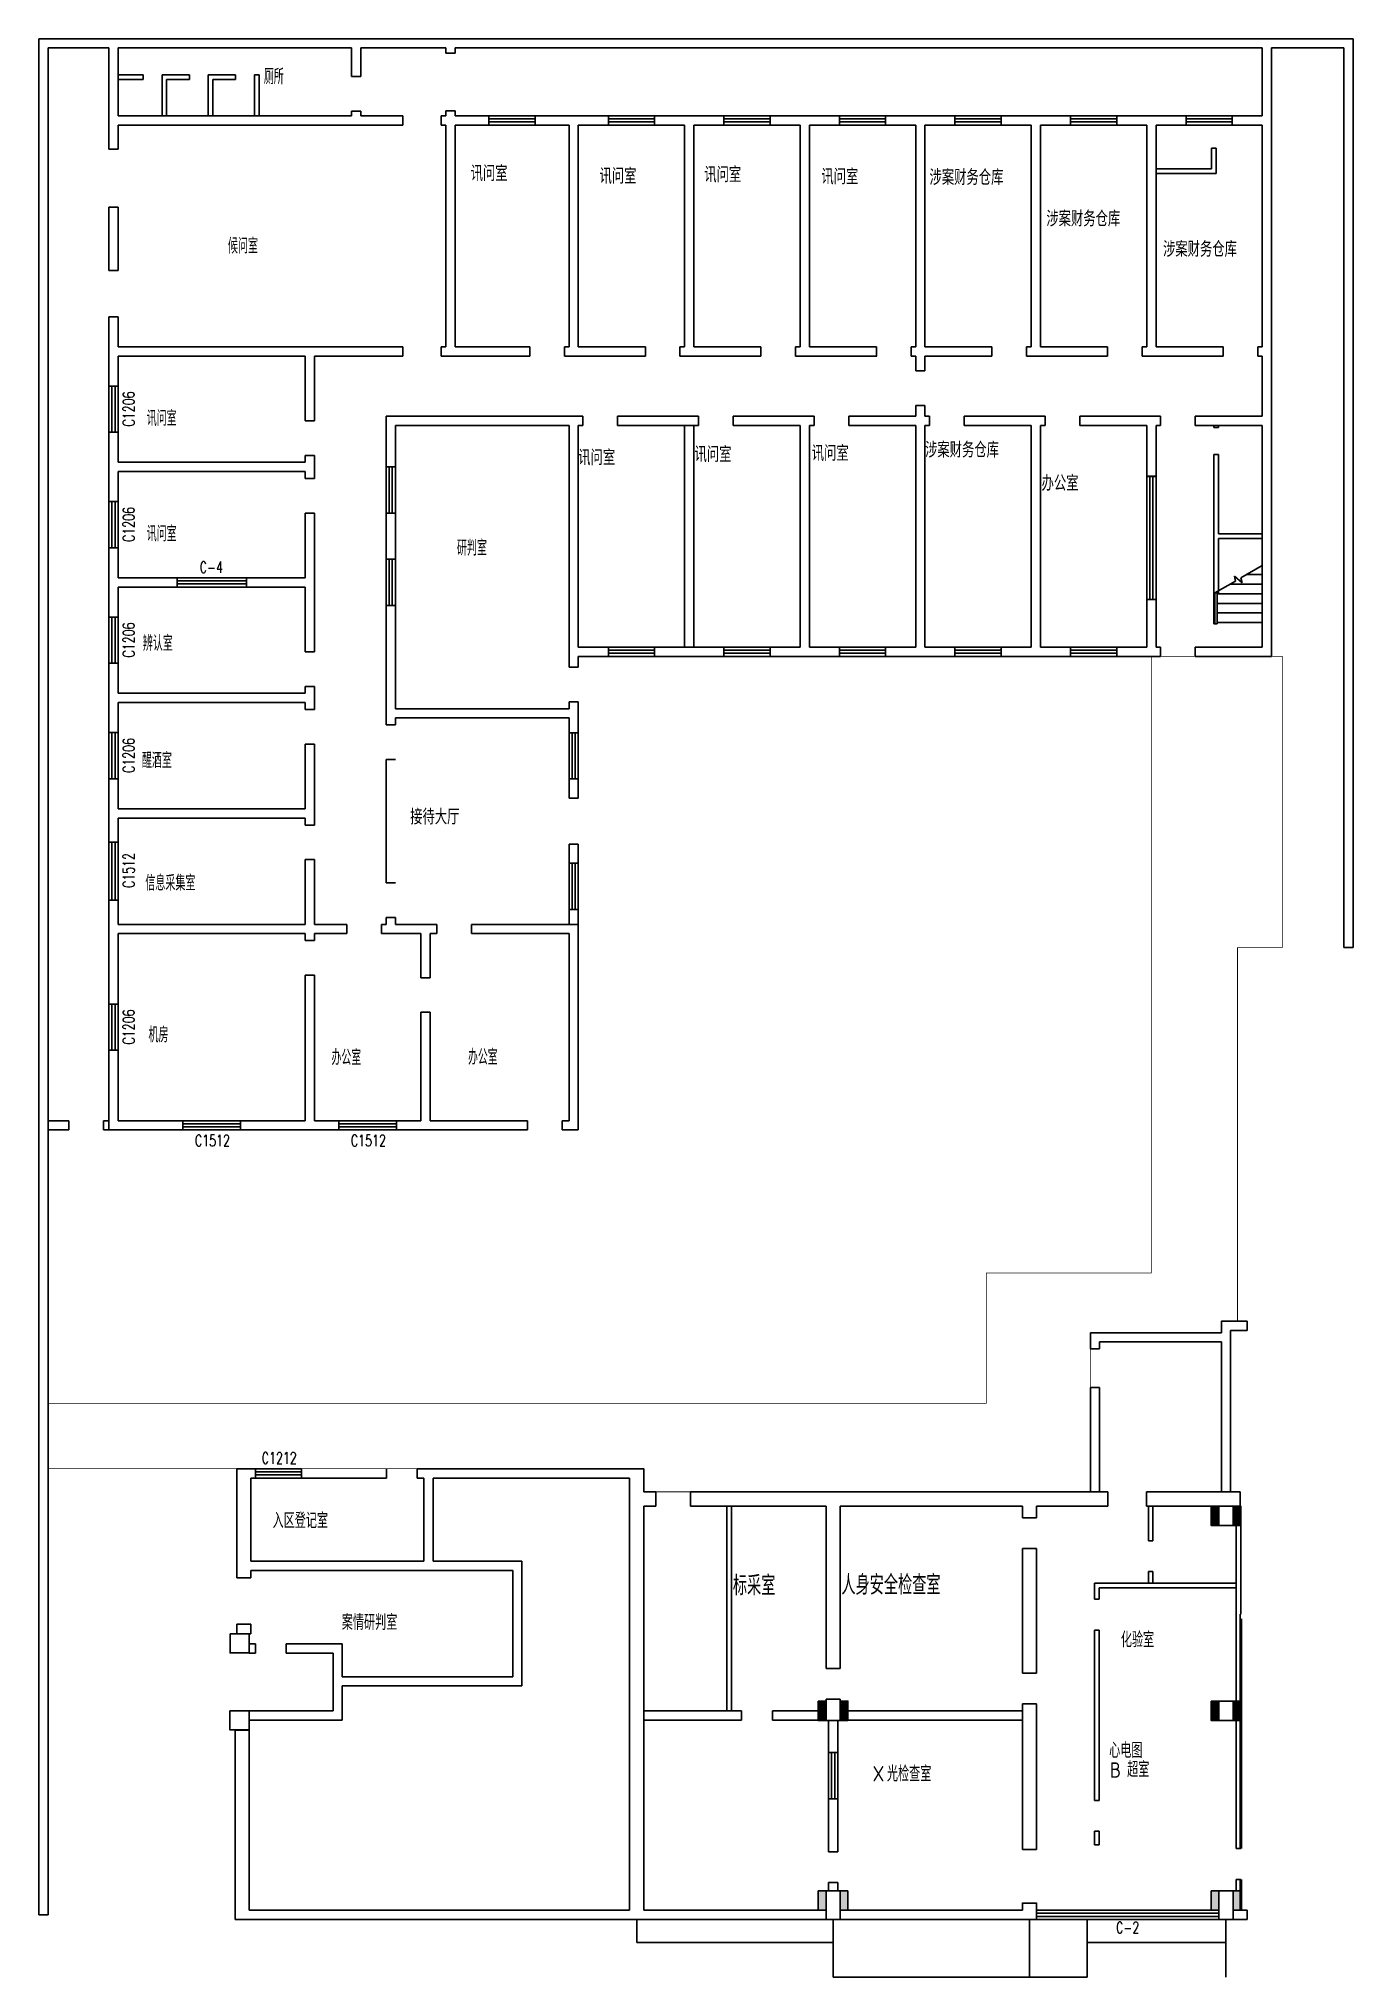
# Model space of a CAD drawing. Extents: x 21851 to 55981, y -482880 to -432535.
import ezdxf

# ---------------------------------------------------------------- set-up
doc = ezdxf.new("R2010")
doc.units = 0
doc.header["$LTSCALE"] = 1000
doc.header["$MEASUREMENT"] = 0
doc.linetypes.add('DASH', pattern=[0.35, 0.25, -0.1])
doc.linetypes.add('DOTE', pattern=[2.42, 2, -0.2, 0.02, -0.2])
doc.layers.get('0').update_dxf_attribs({"linetype": 'CONTINUOUS'})
for name, color, linetype in [('PUB_TEXT', 251, 'CONTINUOUS'), ('PUB_TITLE', 4, 'CONTINUOUS'), ('STAIR', 2, 'CONTINUOUS'), ('WALL', 9, 'CONTINUOUS'), ('WINDOW', 4, 'CONTINUOUS'), ('WINDOW_TEXT', 7, 'CONTINUOUS')]:
    doc.layers.add(name, color=color, linetype=linetype)
doc.styles.add('_HZTXT', font='txt.shx', dxfattribs={"width": 0.8, "bigfont": 'HZTXT.shx'})
doc.styles.add('_TCH_WINDOW', font='SIMPLEX', dxfattribs={"height": 3.5, "bigfont": 'GBCBIG'})
doc.styles.add('HZTXT', font='tssdeng.shx', dxfattribs={"width": 0.65, "bigfont": 'hztxt.shx'})
doc.styles.get("Standard").update_dxf_attribs({"font": 'GBENOR', "bigfont": 'GBCBIG'})

# ---------------------------------------------------------------- blocks, each defined once
blk = doc.blocks.new('$WINLIB2D$00000001')
at = {"color": 0}
for points in [[(-0.5, 0.5), (-0.5, -0.5)], [(-0.5, 0.5), (0.5, 0.5)], [(0.5, -0.5), (0.5, 0.5)], [(0.5, 0.167), (-0.5, 0.167)], [(0.5, -0.167), (-0.5, -0.167)], [(-0.5, -0.5), (0.5, -0.5)]]:
    blk.add_lwpolyline(points, dxfattribs=at)
blk = doc.blocks.new('$TCHSYS$WIN2D')
for p, q in [((-0.5, 0.5), (0.5, 0.5)), ((-0.5, 0.5), (-0.5, -0.5)), ((0.5, 0.5), (0.5, -0.5)), ((0.5, 0.167), (-0.5, 0.167)), ((0.5, -0.167), (-0.5, -0.167)), ((-0.5, -0.5), (0.5, -0.5))]:
    blk.add_line(p, q)

msp = doc.modelspace()

# ---------------------------------------------------------------- hatches: boundary and pattern name
h = msp.add_hatch(color=9)
h.paths.add_polyline_path([(52492, -470645), (52292, -470645), (52292, -470895), (52492, -470895)])
h.paths.add_polyline_path([(52492, -470895), (52292, -470895), (52292, -471145), (52492, -471145)])
h = msp.add_hatch(color=9)
h.paths.add_polyline_path([(53062, -470645), (52862, -470645), (52862, -470895), (53062, -470895)])
h.paths.add_polyline_path([(53062, -470895), (52862, -470895), (52862, -471145), (53062, -471145)])
h = msp.add_hatch(color=9)
h.paths.add_polyline_path([(42292, -475710), (42092, -475710), (42092, -475960), (42292, -475960)])
h.paths.add_polyline_path([(42292, -475960), (42092, -475960), (42092, -476210), (42292, -476210)])
h = msp.add_hatch(color=9)
h.paths.add_polyline_path([(42862, -475710), (42662, -475710), (42662, -475960), (42862, -475960)])
h.paths.add_polyline_path([(42862, -475960), (42662, -475960), (42662, -476210), (42862, -476210)])
h = msp.add_hatch(color=9)
h.paths.add_polyline_path([(52492, -475710), (52292, -475710), (52292, -475960), (52492, -475960)])
h.paths.add_polyline_path([(52492, -475960), (52292, -475960), (52292, -476210), (52492, -476210)])
h = msp.add_hatch(color=9)
h.paths.add_polyline_path([(53062, -475710), (52862, -475710), (52862, -475960), (53062, -475960)])
h.paths.add_polyline_path([(53062, -475960), (52862, -475960), (52862, -476210), (53062, -476210)])
h = msp.add_hatch(color=9)
h.paths.add_polyline_path([(42292, -480640), (42092, -480640), (42092, -481140), (42292, -481140)])
h.paths.add_polyline_path([(42662, -481140), (42862, -481140), (42862, -480640), (42662, -480640)])
h = msp.add_hatch(color=9)
h.paths.add_polyline_path([(52492, -480640), (52292, -480640), (52292, -481140), (52492, -481140)])
h.paths.add_polyline_path([(52862, -481140), (53062, -481140), (53062, -480640), (52862, -480640)])

# ---------------------------------------------------------------- linework, layer by layer
at = {"color": 9}
for p, q in [((23911, -434535), (23911, -433535)), ((50861, -434775), (52061, -434775)), ((52361, -435375), (52421, -435375)), ((41741, -440775), (43601, -440775)), ((43601, -440775), (43610, -440775)), ((38621, -442575), (38861, -442575)), ((52361, -446928), (52361, -447728)), ((52421, -447728), (52361, -447728)), ((38621, -448335), (38861, -448335)), ((51881, -448335), (53621, -448335)), ((35861, -452105), (35861, -451805)), ((35621, -455535), (35861, -455535)), ((49786, -472645), (52942, -472645)), ((42357, -476210), (42597, -476210)), ((44657, -476200), (44897, -476200)), ((47392, -475960), (47392, -479560)), ((42092, -480640), (42862, -480640)), ((42092, -480640), (42092, -481140)), ((42292, -481140), (42292, -480640)), ((42662, -481140), (42662, -480640)), ((42862, -480640), (42862, -481140)), ((52292, -480640), (53062, -480640)), ((52292, -480640), (52292, -481140)), ((52492, -481140), (52492, -480640)), ((52862, -481140), (52862, -480640)), ((37562, -481075), (37562, -480945)), ((47392, -481075), (47392, -480945)), ((47762, -481075), (47762, -480945)), ((37377, -481380), (37377, -481980)), ((40977, -481380), (42477, -481380)), ((42477, -482880), (42477, -481380)), ((47577, -482880), (47577, -481380)), ((49077, -482880), (49077, -481380)), ((52677, -482880), (52677, -481380)), ((52677, -481380), (52677, -481780)), ((37377, -481980), (42477, -481980)), ((49077, -481980), (52677, -481980)), ((47577, -482880), (49077, -482880))]:
    msp.add_line(p, q, dxfattribs=at)
at = {"color": 9, "linetype": 'DOTE', "const_width": 20}
for points in [[(22091, -469675), (22091, -467975), (46457, -467975), (46457, -464590), (50741, -464590), (50741, -448575)], [(50741, -448575), (54141, -448575), (54141, -456140)], [(22091, -469675), (37562, -469675), (37562, -470275), (49157, -470275), (49157, -466140), (52557, -466140), (52557, -465840), (52977, -465840), (52977, -456140), (54141, -456140)]]:
    msp.add_lwpolyline(points, dxfattribs=at)
at = {"color": 9}
for points in [[(52292, -470645), (52492, -470645), (52492, -471145), (52292, -471145)], [(52492, -470645), (52862, -470645), (52862, -471145), (52492, -471145)], [(52862, -470645), (53062, -470645), (53062, -471145), (52862, -471145)], [(26817, -473959), (27317, -473959), (27317, -474459), (26817, -474459)], [(42092, -475710), (42292, -475710), (42292, -476210), (42092, -476210)], [(42662, -475710), (42862, -475710), (42862, -476210), (42662, -476210)], [(52292, -475710), (52492, -475710), (52492, -476210), (52292, -476210)], [(52492, -475710), (52862, -475710), (52862, -476210), (52492, -476210)], [(52862, -475710), (53062, -475710), (53062, -476210), (52862, -476210)], [(26816, -475959), (27316, -475959), (27316, -476459), (26816, -476459)], [(42292, -480640), (42662, -480640), (42662, -481380), (42292, -481380)], [(52492, -480640), (52862, -480640), (52862, -481380), (52492, -481380)]]:
    msp.add_lwpolyline(points, close=True, dxfattribs=at)
at = {"color": 9, "const_width": 75}
for points in [[(53062, -473570), (53062, -479540)], [(53062, -480340), (53062, -481140)]]:
    msp.add_lwpolyline(points, dxfattribs=at)
at = {"layer": 'STAIR', "color": 9}
for p, q in [((53102, -446668), (52896, -446496)), ((52896, -446496), (52929, -446618)), ((53621, -446218), (53067, -446538)), ((53067, -446538), (53102, -446668)), ((53223, -446448), (53621, -446448)), ((53621, -447698), (53621, -446218)), ((52929, -446618), (52391, -446928)), ((52391, -447698), (52391, -446928)), ((52391, -447728), (52391, -446928)), ((52451, -447728), (52451, -446893)), ((52451, -446948), (53621, -446948)), ((52790, -446698), (53621, -446698)), ((52451, -447198), (53621, -447198)), ((52451, -447448), (53621, -447448)), ((52391, -447728), (52451, -447728)), ((52451, -447698), (53621, -447698))]:
    msp.add_line(p, q, dxfattribs=at)
at = {"layer": 'WALL', "color": 9}
for p, q in [((23801, -432535), (21851, -432535)), ((21851, -432535), (21851, -481260)), ((23671, -432775), (22091, -432775)), ((22091, -432775), (22091, -481260)), ((23671, -432775), (23671, -434655)), ((30091, -432535), (23791, -432535)), ((29971, -432775), (23911, -432775)), ((23911, -432775), (23911, -434535)), ((29971, -432775), (29971, -433515)), ((32541, -432535), (30091, -432535)), ((32421, -432775), (30211, -432775)), ((30211, -433515), (30211, -432775)), ((32421, -432775), (32421, -432905)), ((32421, -432905), (32661, -432905)), ((53751, -432535), (32551, -432535)), ((53621, -432775), (32661, -432775)), ((32661, -432905), (32661, -432775)), ((53621, -434535), (53621, -432775)), ((55981, -432535), (53751, -432535)), ((53861, -434655), (53861, -432775)), ((55741, -432775), (53861, -432775)), ((55741, -456140), (55741, -432775)), ((55981, -456140), (55981, -432535)), ((23911, -433475), (24561, -433475)), ((23911, -433475), (23911, -433595)), ((23911, -433595), (24561, -433595)), ((24561, -433475), (24561, -433595)), ((25051, -433475), (25761, -433475)), ((25051, -433475), (25051, -434535)), ((25171, -433595), (25761, -433595)), ((25171, -433595), (25171, -434535)), ((25761, -433475), (25761, -433595)), ((26251, -433475), (26961, -433475)), ((26251, -433475), (26251, -434535)), ((26371, -433595), (26961, -433595)), ((26371, -433595), (26371, -434535)), ((26961, -433475), (26961, -433595)), ((27451, -433475), (27451, -434535)), ((27571, -433475), (27451, -433475)), ((27571, -433475), (27571, -434535)), ((29971, -433515), (30211, -433515)), ((30211, -434415), (29971, -434415)), ((29971, -434415), (29971, -434535)), ((30211, -434535), (30211, -434415)), ((32661, -434405), (32421, -434405)), ((32421, -434405), (32421, -434535)), ((32661, -434535), (32661, -434405)), ((23671, -434655), (23671, -435405)), ((29971, -434535), (23911, -434535)), ((30091, -434775), (23911, -434775)), ((23911, -435405), (23911, -434775)), ((25171, -434535), (25051, -434535)), ((26371, -434535), (26251, -434535)), ((27571, -434535), (27451, -434535)), ((30091, -434775), (31301, -434775)), ((31301, -434535), (30211, -434535)), ((31301, -434775), (31301, -434535)), ((32421, -434535), (32301, -434535)), ((32301, -434535), (32301, -434775)), ((32301, -434775), (32421, -434775)), ((32421, -434775), (32421, -440535)), ((33541, -434535), (32661, -434535)), ((32661, -434775), (32661, -440535)), ((32661, -434775), (33541, -434775)), ((33541, -434775), (33541, -434535)), ((35741, -434535), (34741, -434535)), ((34741, -434535), (34741, -434775)), ((34741, -434775), (35621, -434775)), ((35621, -434775), (35621, -440535)), ((36641, -434535), (35741, -434535)), ((35861, -434775), (36641, -434775)), ((35861, -434775), (35861, -440535)), ((36641, -434775), (36641, -434535)), ((38741, -434535), (37841, -434535)), ((37841, -434535), (37841, -434775)), ((37841, -434775), (38621, -434775)), ((38621, -434775), (38621, -440535)), ((39641, -434535), (38741, -434535)), ((38861, -434775), (39641, -434775)), ((38861, -434775), (38861, -440535)), ((39641, -434775), (39641, -434535)), ((41741, -434535), (40841, -434535)), ((40841, -434535), (40841, -434775)), ((40841, -434775), (41621, -434775)), ((41621, -434775), (41621, -440535)), ((42641, -434535), (41741, -434535)), ((41861, -434775), (42641, -434775)), ((41861, -434775), (41861, -440535)), ((42641, -434775), (42641, -434535)), ((44741, -434535), (43841, -434535)), ((43841, -434535), (43841, -434775)), ((43841, -434775), (44621, -434775)), ((44621, -434775), (44621, -440535)), ((45641, -434535), (44741, -434535)), ((44861, -434775), (45641, -434775)), ((44861, -434775), (44861, -440535)), ((45641, -434775), (45641, -434535)), ((47741, -434535), (46841, -434535)), ((46841, -434535), (46841, -434775)), ((46841, -434775), (47621, -434775)), ((47621, -434775), (47621, -440535)), ((48641, -434535), (47741, -434535)), ((47861, -434775), (48641, -434775)), ((47861, -434775), (47861, -440535)), ((48641, -434775), (48641, -434535)), ((50741, -434535), (49841, -434535)), ((49841, -434535), (49841, -434775)), ((49841, -434775), (50621, -434775)), ((50621, -434775), (50621, -440535)), ((51641, -434535), (50741, -434535)), ((50861, -434775), (51641, -434775)), ((50861, -434775), (50861, -440535)), ((51641, -434775), (51641, -434535)), ((53621, -434535), (52841, -434535)), ((52841, -434535), (52841, -434775)), ((52841, -434775), (53621, -434775)), ((53621, -434775), (53621, -440535)), ((53861, -434655), (53861, -440655)), ((23671, -435405), (23911, -435405)), ((52301, -435913), (52301, -435375)), ((52301, -435375), (52421, -435375)), ((52421, -436033), (52421, -435375)), ((50861, -435913), (52301, -435913)), ((50861, -435913), (50861, -436033)), ((50861, -436033), (52421, -436033)), ((23671, -436905), (23671, -438555)), ((23911, -436905), (23671, -436905)), ((23911, -438555), (23911, -436905)), ((23671, -438555), (23911, -438555)), ((23911, -439755), (23671, -439755)), ((23671, -439755), (23671, -440655)), ((23911, -440535), (23911, -439755)), ((23671, -440655), (23671, -441555)), ((23911, -440535), (28891, -440535)), ((23911, -440775), (28771, -440775)), ((23911, -441555), (23911, -440775)), ((28771, -440775), (28771, -442455)), ((31301, -440535), (28891, -440535)), ((29011, -440775), (31301, -440775)), ((29011, -442455), (29011, -440775)), ((31301, -440775), (31301, -440535)), ((32421, -440535), (32301, -440535)), ((32301, -440535), (32301, -440775)), ((32301, -440775), (32541, -440775)), ((32541, -440775), (34601, -440775)), ((34601, -440535), (32661, -440535)), ((34601, -440775), (34601, -440535)), ((35621, -440535), (35501, -440535)), ((35501, -440535), (35501, -440775)), ((35501, -440775), (35741, -440775)), ((35741, -440775), (37601, -440775)), ((37601, -440535), (35861, -440535)), ((37601, -440775), (37601, -440535)), ((38621, -440535), (38501, -440535)), ((38501, -440535), (38501, -440775)), ((38501, -440775), (38741, -440775)), ((38741, -440775), (40601, -440775)), ((40601, -440535), (38861, -440535)), ((40601, -440775), (40601, -440535)), ((41621, -440535), (41501, -440535)), ((41501, -440535), (41501, -440775)), ((41501, -440775), (41741, -440775)), ((43601, -440535), (41861, -440535)), ((43601, -440775), (43601, -440535)), ((44621, -440535), (44501, -440535)), ((44501, -440535), (44501, -440775)), ((44501, -440775), (44621, -440775)), ((44621, -440775), (44621, -441158)), ((46601, -440535), (44861, -440535)), ((44861, -441158), (44861, -440775)), ((44861, -440775), (46601, -440775)), ((46601, -440775), (46601, -440535)), ((47621, -440535), (47501, -440535)), ((47501, -440535), (47501, -440775)), ((47501, -440775), (47741, -440775)), ((47741, -440775), (49601, -440775)), ((49601, -440535), (47861, -440535)), ((49601, -440775), (49601, -440535)), ((50621, -440535), (50501, -440535)), ((50501, -440535), (50501, -440775)), ((50501, -440775), (50741, -440775)), ((50741, -440775), (52601, -440775)), ((52601, -440535), (50861, -440535)), ((52601, -440775), (52601, -440535)), ((53621, -440535), (53501, -440535)), ((53501, -440535), (53501, -440775)), ((53501, -440775), (53621, -440775)), ((53621, -440775), (53621, -442335)), ((53861, -440655), (53861, -442455)), ((44621, -441158), (44861, -441158)), ((23671, -441555), (23911, -441555)), ((28771, -442455), (29011, -442455)), ((30871, -442335), (30871, -443655)), ((30871, -442335), (35741, -442335)), ((35981, -442335), (35741, -442335)), ((35981, -442575), (35981, -442335)), ((38741, -442335), (36881, -442335)), ((36881, -442335), (36881, -442575)), ((38981, -442335), (38741, -442335)), ((38981, -442575), (38981, -442335)), ((41741, -442335), (39881, -442335)), ((39881, -442335), (39881, -442575)), ((41981, -442335), (41741, -442335)), ((41981, -442575), (41981, -442335)), ((44621, -442335), (42881, -442335)), ((42881, -442335), (42881, -442575)), ((44861, -442058), (44621, -442058)), ((44621, -442058), (44621, -442335)), ((44861, -442335), (44861, -442058)), ((44981, -442335), (44861, -442335)), ((44981, -442575), (44981, -442335)), ((47741, -442335), (45881, -442335)), ((45881, -442335), (45881, -442575)), ((47981, -442335), (47741, -442335)), ((47981, -442575), (47981, -442335)), ((50741, -442335), (48881, -442335)), ((48881, -442335), (48881, -442575)), ((50981, -442335), (50741, -442335)), ((50981, -442575), (50981, -442335)), ((53621, -442335), (51881, -442335)), ((51881, -442335), (51881, -442575)), ((53861, -448575), (53861, -442455)), ((23911, -442755), (23671, -442755)), ((23671, -442755), (23671, -443655)), ((23911, -443535), (23911, -442755)), ((31111, -443655), (31111, -442575)), ((31111, -442575), (35621, -442575)), ((35621, -442575), (35621, -448455)), ((35861, -442575), (35981, -442575)), ((35861, -442575), (35861, -448335)), ((36881, -442575), (38621, -442575)), ((38621, -448335), (38621, -442575)), ((38861, -448335), (38861, -442575)), ((38861, -442575), (38981, -442575)), ((39881, -442575), (41621, -442575)), ((41621, -448335), (41621, -442575)), ((41861, -448335), (41861, -442575)), ((41861, -442575), (41981, -442575)), ((42881, -442575), (44621, -442575)), ((44621, -448335), (44621, -442575)), ((44861, -448335), (44861, -442575)), ((44861, -442575), (44981, -442575)), ((45881, -442575), (47621, -442575)), ((47621, -448335), (47621, -442575)), ((47861, -448335), (47861, -442575)), ((47861, -442575), (47981, -442575)), ((48881, -442575), (50621, -442575)), ((50621, -442575), (50621, -443900)), ((50861, -443900), (50861, -442575)), ((50861, -442575), (50981, -442575)), ((51881, -442575), (53621, -442575)), ((52361, -442575), (52361, -442635)), ((52481, -442575), (52361, -442575)), ((52361, -442635), (52481, -442635)), ((52481, -442635), (52481, -442575)), ((53621, -448335), (53621, -442575)), ((23911, -443535), (28771, -443535)), ((29011, -443355), (28771, -443355)), ((28771, -443355), (28771, -443535)), ((29011, -443655), (29011, -443355)), ((52481, -443335), (52361, -443335)), ((52361, -443335), (52361, -445455)), ((52481, -445395), (52481, -443335)), ((23671, -443655), (23671, -444555)), ((23911, -443775), (28771, -443775)), ((23911, -444555), (23911, -443775)), ((28771, -443775), (28771, -443955)), ((28771, -443955), (29011, -443955)), ((29011, -443955), (29011, -443655)), ((30871, -443655), (31111, -443655)), ((50621, -443900), (50861, -443900)), ((23671, -444555), (23911, -444555)), ((29011, -444855), (28771, -444855)), ((28771, -444855), (28771, -446535)), ((29011, -446655), (29011, -444855)), ((30871, -444855), (30871, -446055)), ((31111, -444855), (30871, -444855)), ((31111, -446055), (31111, -444855)), ((52361, -446928), (52361, -445455)), ((53621, -445395), (52481, -445395)), ((53621, -445515), (52481, -445515)), ((52481, -446928), (52481, -445515)), ((53621, -445515), (53621, -445395)), ((23911, -445755), (23671, -445755)), ((23671, -445755), (23671, -446655)), ((23911, -446535), (23911, -445755)), ((30871, -446055), (31111, -446055)), ((25441, -446535), (23911, -446535)), ((25441, -446775), (25441, -446535)), ((28771, -446535), (27241, -446535)), ((27241, -446535), (27241, -446775)), ((23671, -446655), (23671, -447555)), ((23911, -446775), (25441, -446775)), ((23911, -447555), (23911, -446775)), ((27241, -446775), (28771, -446775)), ((28771, -446775), (28771, -448455)), ((29011, -448455), (29011, -446655)), ((52361, -446928), (52481, -446928)), ((23671, -447555), (23911, -447555)), ((30871, -447255), (30871, -450355)), ((31111, -447255), (30871, -447255)), ((31111, -449935), (31111, -447255)), ((50861, -447101), (50621, -447101)), ((50621, -447101), (50621, -448335)), ((50861, -448335), (50861, -447101)), ((28771, -448455), (29011, -448455)), ((35621, -448455), (35621, -448855)), ((36641, -448335), (35861, -448335)), ((36641, -448575), (36641, -448335)), ((38621, -448335), (37841, -448335)), ((37841, -448335), (37841, -448575)), ((39641, -448335), (38861, -448335)), ((39641, -448575), (39641, -448335)), ((41621, -448335), (40841, -448335)), ((40841, -448335), (40841, -448575)), ((42641, -448335), (41861, -448335)), ((42641, -448575), (42641, -448335)), ((44621, -448335), (43841, -448335)), ((43841, -448335), (43841, -448575)), ((45641, -448335), (44861, -448335)), ((45641, -448575), (45641, -448335)), ((47621, -448335), (46841, -448335)), ((46841, -448335), (46841, -448575)), ((48641, -448335), (47861, -448335)), ((48641, -448575), (48641, -448335)), ((50621, -448335), (49841, -448335)), ((49841, -448335), (49841, -448575)), ((50981, -448335), (50861, -448335)), ((50981, -448575), (50981, -448335)), ((53621, -448335), (51881, -448335)), ((51881, -448335), (51881, -448575)), ((23911, -448755), (23671, -448755)), ((23671, -448755), (23671, -449655)), ((23911, -449535), (23911, -448755)), ((35621, -448855), (35861, -448855)), ((35861, -448855), (35861, -448575)), ((35861, -448575), (36641, -448575)), ((37841, -448575), (38741, -448575)), ((38741, -448575), (39641, -448575)), ((40841, -448575), (41741, -448575)), ((41741, -448575), (42641, -448575)), ((43841, -448575), (44741, -448575)), ((44741, -448575), (45641, -448575)), ((46841, -448575), (47741, -448575)), ((47741, -448575), (48641, -448575)), ((49841, -448575), (50741, -448575)), ((50741, -448575), (50981, -448575)), ((51881, -448575), (53861, -448575)), ((23911, -449535), (28771, -449535)), ((29011, -449355), (28771, -449355)), ((28771, -449355), (28771, -449535)), ((29011, -449655), (29011, -449355)), ((23671, -449655), (23671, -450555)), ((23911, -449775), (28771, -449775)), ((23911, -450555), (23911, -449775)), ((28771, -449775), (28771, -449955)), ((28771, -449955), (29011, -449955)), ((29011, -449955), (29011, -449655)), ((31111, -449935), (35621, -449935)), ((35861, -449755), (35621, -449755)), ((35621, -449755), (35621, -449935)), ((35861, -450055), (35861, -449755)), ((35861, -450560), (35861, -450055)), ((23671, -450555), (23911, -450555)), ((30871, -450355), (31111, -450355)), ((31111, -450175), (35621, -450175)), ((31111, -450355), (31111, -450175)), ((35621, -450175), (35621, -450560)), ((35621, -450560), (35861, -450560)), ((29011, -450855), (28771, -450855)), ((28771, -450855), (28771, -452535)), ((29011, -452655), (29011, -450855)), ((30871, -451255), (30871, -454455)), ((31111, -451255), (30871, -451255)), ((23911, -451755), (23671, -451755)), ((23671, -451755), (23671, -452655)), ((23911, -452535), (23911, -451755)), ((35621, -451760), (35621, -452255)), ((35861, -451760), (35621, -451760)), ((35861, -452255), (35861, -451760)), ((23911, -452535), (28771, -452535)), ((35621, -452255), (35861, -452255)), ((23671, -452655), (23671, -453405)), ((23911, -452775), (28771, -452775)), ((23911, -453405), (23911, -452775)), ((28771, -452775), (28771, -452955)), ((28771, -452955), (29011, -452955)), ((29011, -452955), (29011, -452655)), ((23671, -453405), (23911, -453405)), ((35621, -453455), (35621, -453950)), ((35861, -453455), (35621, -453455)), ((35861, -453950), (35861, -453455)), ((29011, -453855), (28771, -453855)), ((28771, -453855), (28771, -455535)), ((29011, -455535), (29011, -453855)), ((35621, -453950), (35861, -453950)), ((30871, -454455), (31111, -454455)), ((23911, -454905), (23671, -454905)), ((23671, -454905), (23671, -455655)), ((23911, -455535), (23911, -454905)), ((23911, -455535), (28771, -455535)), ((29851, -455535), (29011, -455535)), ((29851, -455775), (29851, -455535)), ((30871, -455535), (30751, -455535)), ((30751, -455535), (30751, -455775)), ((31111, -455355), (30871, -455355)), ((30871, -455355), (30871, -455535)), ((31111, -455535), (31111, -455355)), ((31891, -455535), (31111, -455535)), ((32191, -455535), (31891, -455535)), ((32191, -455775), (32191, -455535)), ((35621, -455535), (33091, -455535)), ((33091, -455535), (33091, -455775)), ((35861, -455150), (35621, -455150)), ((35621, -455150), (35621, -455535)), ((35861, -455655), (35861, -455150)), ((23671, -455655), (23671, -457605)), ((23911, -455775), (28771, -455775)), ((23911, -457605), (23911, -455775)), ((28771, -455775), (28771, -455955)), ((28771, -455955), (29011, -455955)), ((29011, -455775), (29851, -455775)), ((29011, -455955), (29011, -455775)), ((30751, -455775), (30991, -455775)), ((31771, -455775), (30991, -455775)), ((31771, -455775), (31771, -456920)), ((32011, -455775), (32191, -455775)), ((32011, -456920), (32011, -455775)), ((33091, -455775), (35621, -455775)), ((35621, -455775), (35621, -460635)), ((35861, -455655), (35861, -460875)), ((55741, -456140), (55981, -456140)), ((29011, -456855), (28771, -456855)), ((28771, -456855), (28771, -460635)), ((29011, -460635), (29011, -456855)), ((31771, -456920), (32011, -456920)), ((23671, -457605), (23911, -457605)), ((32011, -457820), (31771, -457820)), ((31771, -457820), (31771, -460635)), ((32011, -460635), (32011, -457820)), ((23911, -458805), (23671, -458805)), ((23671, -458805), (23671, -460875)), ((23911, -460635), (23911, -458805)), ((22631, -460635), (22091, -460635)), ((22631, -460875), (22631, -460635)), ((23671, -460635), (23531, -460635)), ((23531, -460635), (23531, -460875)), ((23671, -460875), (23671, -460635)), ((25591, -460635), (23911, -460635)), ((25591, -460875), (25591, -460635)), ((28771, -460635), (27091, -460635)), ((27091, -460635), (27091, -460875)), ((29641, -460635), (29011, -460635)), ((29641, -460875), (29641, -460635)), ((31771, -460635), (31141, -460635)), ((31141, -460635), (31141, -460875)), ((34541, -460635), (32011, -460635)), ((34541, -460875), (34541, -460635)), ((35621, -460635), (35441, -460635)), ((35441, -460635), (35441, -460875)), ((22091, -460875), (22631, -460875)), ((23531, -460875), (23671, -460875)), ((23671, -460875), (25591, -460875)), ((27091, -460875), (28891, -460875)), ((28891, -460875), (29641, -460875)), ((31141, -460875), (31891, -460875)), ((31891, -460875), (34541, -460875)), ((35441, -460875), (35861, -460875)), ((49157, -466140), (52557, -466140)), ((49157, -466140), (49157, -466560)), ((53227, -465840), (52557, -465840)), ((52557, -466140), (52557, -465840)), ((53227, -466080), (52797, -466080)), ((52797, -466260), (52797, -466080)), ((53227, -466080), (53227, -465840)), ((49157, -466560), (49397, -466560)), ((49397, -466380), (52557, -466380)), ((49397, -466560), (49397, -466380)), ((52557, -470275), (52557, -466380)), ((52797, -470275), (52797, -466260)), ((49397, -467560), (49157, -467560)), ((49157, -467560), (49157, -470275)), ((49397, -470275), (49397, -467560)), ((26991, -472195), (26991, -469675)), ((27476, -469675), (26991, -469675)), ((27476, -469915), (27476, -469675)), ((28676, -469675), (28676, -469915)), ((30877, -469915), (30877, -469675)), ((31977, -469675), (31677, -469675)), ((31677, -469675), (31677, -469915)), ((31977, -469675), (37562, -469675)), ((37562, -470275), (37562, -469675)), ((27361, -472075), (27361, -469915)), ((27361, -469915), (27476, -469915)), ((28676, -469915), (30877, -469915)), ((31677, -469915), (31852, -469915)), ((31852, -472075), (31852, -469915)), ((32092, -472075), (32092, -469915)), ((32092, -469915), (37192, -469915)), ((37192, -470460), (37192, -469915)), ((37192, -481140), (37192, -470460)), ((37877, -470275), (37562, -470275)), ((37562, -481140), (37562, -470645)), ((37562, -470645), (37877, -470645)), ((37877, -470645), (37877, -470275)), ((42477, -470275), (38777, -470275)), ((38777, -470275), (38777, -470645)), ((38777, -470645), (42292, -470645)), ((39717, -475960), (39717, -470645)), ((39717, -470645), (39837, -470645)), ((39837, -475960), (39837, -470645)), ((42292, -470645), (42292, -474860)), ((42477, -470275), (47577, -470275)), ((42662, -474860), (42662, -470645)), ((42662, -470645), (47392, -470645)), ((47392, -470645), (47392, -470945)), ((47577, -470275), (49277, -470275)), ((47762, -470645), (49277, -470645)), ((47762, -470945), (47762, -470645)), ((49613, -470275), (49277, -470275)), ((49277, -470645), (49613, -470645)), ((49613, -470645), (49613, -470275)), ((53044, -470275), (50613, -470275)), ((50613, -470275), (50613, -470645)), ((50613, -470645), (53044, -470645)), ((50662, -470645), (50662, -471545)), ((50782, -470645), (50662, -470645)), ((50782, -471545), (50782, -470645)), ((52557, -470275), (52797, -470275)), ((53044, -470645), (53044, -470275)), ((47392, -470945), (47762, -470945)), ((52942, -473510), (52942, -471145)), ((52942, -471145), (53062, -471145)), ((53062, -473450), (53062, -471145)), ((50662, -471545), (50782, -471545)), ((26991, -472195), (26991, -472510)), ((27361, -472075), (31852, -472075)), ((32092, -472075), (34397, -472075)), ((34397, -472075), (34397, -475315)), ((47392, -471745), (47392, -474980)), ((47762, -471745), (47392, -471745)), ((47762, -474980), (47762, -471745)), ((26991, -472510), (27361, -472510)), ((27361, -472315), (31977, -472315)), ((27361, -472510), (27361, -472315)), ((31977, -472315), (34157, -472315)), ((34157, -472315), (34157, -475075)), ((49262, -472705), (49262, -472645)), ((49262, -472645), (49382, -472645)), ((49262, -472705), (49262, -473065)), ((49382, -472645), (49382, -472645)), ((49382, -472645), (52942, -472645)), ((50782, -472345), (50662, -472345)), ((50662, -472345), (50662, -472645)), ((50662, -472645), (50782, -472645)), ((50782, -472645), (50782, -472345)), ((52942, -472645), (52942, -472765)), ((49262, -473065), (49382, -473065)), ((49382, -472765), (52942, -472765)), ((49382, -473065), (49382, -472765)), ((27361, -473710), (26991, -473710)), ((26991, -473710), (26991, -473960)), ((27361, -473960), (27361, -473710)), ((52942, -475710), (52942, -473510)), ((53062, -473450), (53044, -473450)), ((53044, -473450), (53044, -473570)), ((53062, -473570), (53044, -473570)), ((53062, -475710), (53062, -473570)), ((26991, -473960), (27361, -473960)), ((27476, -474220), (27317, -474220)), ((27317, -474220), (27317, -474460)), ((27476, -474460), (27476, -474220)), ((29732, -474220), (28276, -474220)), ((28276, -474220), (28276, -474460)), ((29732, -474220), (29732, -475075)), ((49382, -473865), (49262, -473865)), ((49262, -473865), (49262, -478290)), ((49382, -478290), (49382, -473865)), ((27317, -474460), (27476, -474460)), ((28276, -474460), (29492, -474460)), ((29492, -474460), (29492, -475195)), ((29492, -475195), (29492, -475960)), ((34157, -475075), (29732, -475075)), ((42292, -474860), (42662, -474860)), ((47392, -474980), (47762, -474980)), ((34397, -475315), (29732, -475315)), ((29732, -475315), (29732, -476200)), ((42662, -475660), (42292, -475660)), ((42292, -475660), (42292, -476210)), ((42662, -476210), (42662, -475660)), ((52942, -475710), (53062, -475710)), ((27317, -475960), (29492, -475960)), ((27317, -475960), (27317, -476200)), ((27317, -476200), (29732, -476200)), ((40102, -475960), (37562, -475960)), ((37562, -475960), (37562, -476200)), ((37562, -476200), (40102, -476200)), ((39717, -475960), (39837, -475960)), ((40102, -476200), (40102, -475960)), ((42092, -475960), (40902, -475960)), ((40902, -475960), (40902, -476200)), ((40902, -476200), (42092, -476200)), ((42092, -476200), (42092, -475960)), ((42292, -476210), (42357, -476210)), ((42357, -476210), (42357, -477045)), ((42597, -477045), (42597, -476210)), ((42597, -476210), (42662, -476210)), ((42862, -475960), (44657, -475960)), ((42862, -475960), (42862, -476200)), ((42862, -476200), (44777, -476200)), ((44657, -475960), (44657, -475960)), ((44897, -475960), (44657, -475960)), ((44777, -476200), (47392, -476200)), ((44897, -475960), (44897, -475960)), ((44897, -475960), (47392, -475960)), ((47762, -475780), (47392, -475780)), ((47392, -475780), (47392, -475960)), ((47762, -476080), (47762, -475780)), ((47762, -479560), (47762, -476080)), ((52942, -479390), (52942, -476210)), ((52942, -476210), (53062, -476210)), ((53062, -479390), (53062, -476210)), ((26947, -481380), (26947, -476460)), ((26947, -476460), (27317, -476460)), ((27317, -481140), (27317, -476460)), ((42357, -477045), (42597, -477045)), ((42357, -478245), (42357, -479620)), ((42597, -478245), (42357, -478245)), ((42597, -479620), (42597, -478245)), ((49262, -478290), (49382, -478290)), ((49382, -479090), (49262, -479090)), ((49262, -479090), (49262, -479440)), ((49382, -479440), (49382, -479090)), ((42357, -479620), (42597, -479620)), ((47392, -479560), (47762, -479560)), ((49262, -479440), (49382, -479440)), ((52942, -479390), (52942, -479540)), ((52942, -479540), (53062, -479540)), ((53062, -479540), (53062, -479390)), ((42597, -480420), (42357, -480420)), ((42357, -480420), (42357, -480640)), ((42357, -480640), (42597, -480640)), ((42597, -480640), (42597, -480420)), ((53062, -480340), (52942, -480340)), ((52942, -480340), (52942, -480640)), ((52942, -480640), (53062, -480640)), ((53062, -480640), (53062, -480340)), ((22091, -481260), (21851, -481260)), ((37192, -481140), (27317, -481140)), ((42292, -481140), (37562, -481140)), ((42292, -481380), (42292, -481140)), ((47392, -481140), (42662, -481140)), ((42662, -481380), (42662, -481140)), ((47762, -480960), (47392, -480960)), ((47392, -480960), (47392, -481140)), ((47762, -481380), (47762, -480960)), ((47762, -481140), (47762, -481380)), ((52492, -481140), (52492, -481380)), ((53227, -481140), (52862, -481140)), ((52862, -481380), (52862, -481140)), ((53227, -481380), (53227, -481140)), ((37377, -481380), (26947, -481380)), ((53044, -481380), (37192, -481380)), ((42292, -481380), (37377, -481380)), ((47762, -481380), (42662, -481380)), ((53227, -481380), (52862, -481380)), ((47577, -482880), (42477, -482880))]:
    msp.add_line(p, q, dxfattribs=at)
at = {"layer": 'WINDOW', "color": 9, "linetype": 'DASH'}
for p, q in [((31111, -450355), (30871, -450355)), ((30871, -451255), (31111, -451255)), ((31111, -454455), (30871, -454455)), ((30871, -455355), (31111, -455355))]:
    msp.add_line(p, q, dxfattribs=at)

# ---------------------------------------------------------------- block references
at = {"layer": 'WINDOW', "color": 9}
for p, xscale, yscale, zscale, rotation in [((34141, -434655), -1200, 240, -1200, 180), ((37241, -434655), 1200, 240, 1200, 180), ((40241, -434655), 1200, 240, 1200, 180), ((43241, -434655), 1200, 240, 1200, 180), ((46241, -434655), 1200, 240, 1200, 180), ((49241, -434655), 1200, 240, 1200, 180), ((52241, -434655), 1200, 240, 1200, 180), ((30991, -444255), 1200, -240, 1200, 270), ((50741, -445500), 3201.084117949133, 240, 3201.084117949133, 90), ((30991, -446655), 1200, -240, 1200, 270), ((37241, -448455), 1200, -240, 1200, 180), ((40241, -448455), 1200, -240, 1200, 180), ((43241, -448455), 1200, -240, 1200, 180), ((46241, -448455), 1200, -240, 1200, 180), ((49241, -448455), 1200, -240, 1200, 180), ((35741, -451160), -1200, 240, -1200, 270), ((35741, -454550), 1200, 240, 1200, 270), ((42477, -477645), 1200, -240, 1200, 270.0000000000113)]:
    msp.add_blockref('$WINLIB2D$00000001', p, dxfattribs=dict(at, xscale=xscale, yscale=yscale, zscale=zscale, rotation=rotation))
ref = msp.add_blockref('$WINLIB2D$00000001', (23791, -442155), dxfattribs=dict(at, xscale=-1200, yscale=-240, zscale=-1200, rotation=270))
ref.add_attrib('A', 'C1206', (24335, -442605), dxfattribs={"layer": 'WINDOW_TEXT', "height": 297.5, "rotation": 90, "style": '_TCH_WINDOW', "width": 0.705882})
ref = msp.add_blockref('$WINLIB2D$00000001', (23791, -445155), dxfattribs=dict(at, xscale=-1200, yscale=-240, zscale=-1200, rotation=270))
ref.add_attrib('A', 'C1206', (24335, -445605), dxfattribs={"layer": 'WINDOW_TEXT', "height": 297.5, "rotation": 90, "style": '_TCH_WINDOW', "width": 0.705882})
ref = msp.add_blockref('$WINLIB2D$00000001', (26341, -446655), dxfattribs=dict(at, xscale=1800, yscale=-240, zscale=1800))
ref.add_attrib('A', 'C-4', (26031, -446409), dxfattribs={"layer": 'WINDOW_TEXT', "height": 297.5, "style": '_TCH_WINDOW', "width": 0.705882})
ref = msp.add_blockref('$WINLIB2D$00000001', (23791, -448155), dxfattribs=dict(at, xscale=-1200, yscale=-240, zscale=-1200, rotation=270))
ref.add_attrib('A', 'C1206', (24335, -448605), dxfattribs={"layer": 'WINDOW_TEXT', "height": 297.5, "rotation": 90, "style": '_TCH_WINDOW', "width": 0.705882})
ref = msp.add_blockref('$WINLIB2D$00000001', (23791, -451155), dxfattribs=dict(at, xscale=-1200, yscale=-240, zscale=-1200, rotation=270))
ref.add_attrib('A', 'C1206', (24335, -451605), dxfattribs={"layer": 'WINDOW_TEXT', "height": 297.5, "rotation": 90, "style": '_TCH_WINDOW', "width": 0.705882})
ref = msp.add_blockref('$WINLIB2D$00000001', (23791, -454155), dxfattribs=dict(at, xscale=-1500, yscale=-240, zscale=-1500, rotation=270))
ref.add_attrib('A', 'C1512', (24335, -454590), dxfattribs={"layer": 'WINDOW_TEXT', "height": 297.5, "rotation": 90, "style": '_TCH_WINDOW', "width": 0.705882})
ref = msp.add_blockref('$WINLIB2D$00000001', (23791, -458205), dxfattribs=dict(at, xscale=-1200, yscale=-240, zscale=-1200, rotation=270))
ref.add_attrib('A', 'C1206', (24335, -458655), dxfattribs={"layer": 'WINDOW_TEXT', "height": 297.5, "rotation": 90, "style": '_TCH_WINDOW', "width": 0.705882})
ref = msp.add_blockref('$WINLIB2D$00000001', (26341, -460755), dxfattribs=dict(at, xscale=-1500, yscale=240, zscale=-1500))
ref.add_attrib('A', 'C1512', (25906, -461299), dxfattribs={"layer": 'WINDOW_TEXT', "height": 297.5, "style": '_TCH_WINDOW', "width": 0.705882})
ref = msp.add_blockref('$WINLIB2D$00000001', (30391, -460755), dxfattribs=dict(at, xscale=-1500, yscale=240, zscale=-1500))
ref.add_attrib('A', 'C1512', (29956, -461299), dxfattribs={"layer": 'WINDOW_TEXT', "height": 297.5, "style": '_TCH_WINDOW', "width": 0.705882})
ref = msp.add_blockref('$WINLIB2D$00000001', (28076, -469795), dxfattribs=dict(at, xscale=1200, yscale=-240, zscale=1200, rotation=2.0843e-12))
ref.add_attrib('A', 'C1212', (27641, -469544), dxfattribs={"layer": 'WINDOW_TEXT', "height": 297.5, "style": '_TCH_WINDOW', "width": 0.705882})
ref = msp.add_blockref('$TCHSYS$WIN2D', (50127, -481260), dxfattribs=dict(at, xscale=-4730.000000000408, yscale=240, zscale=-4730.000000000408, rotation=180))
ref.add_attrib('A', 'C-2', (49822, -481740), dxfattribs={"layer": 'WINDOW_TEXT', "height": 297.5, "style": '_TCH_WINDOW', "width": 0.705882})

# ---------------------------------------------------------------- texts
at = {"layer": 'PUB_TEXT', "color": 9}
for s, height, p in [('入区登记室', 400, (27922, -471220)), ('标采室', 510.6, (39875, -472961)), ('人身安全检查室', 510.6, (42692, -472945)), ('案情研判室', 400, (29720, -473861)), ('化验室', 400, (49948, -474313)), ('心电图', 400, (49644, -477189)), ('超室', 400, (50111, -477684)), ('X', 400, (43500, -477795)), ('光检查室', 400, (43875, -477795)), ('B', 400, (49664, -477699))]:
    msp.add_text(s, height=height, dxfattribs=at).set_placement(p)
at = {"layer": 'PUB_TITLE', "color": 9, "ltscale": 0.5, "style": 'HZTXT', "width": 0.65}
for s, p in [('厕所', (27694, -433716)), ('候问室', (26764, -438114)), ('讯问室', (24653, -442590)), ('讯问室', (24653, -445590)), ('研判室', (32708, -445956)), ('辨认室', (24552, -448435)), ('醒酒室', (24528, -451476)), ('信息采集室', (24619, -454660)), ('机房', (24700, -458601))]:
    msp.add_text(s, height=400, dxfattribs=at).set_placement(p)
at = {"layer": 'PUB_TITLE', "color": 9, "style": '_HZTXT', "width": 0.8}
for s, p in [('讯问室', (33065, -436232)), ('讯问室', (36410, -436301)), ('讯问室', (39132, -436264)), ('讯问室', (42171, -436317)), ('涉案财务仓库', (48013, -437409, 0)), ('涉案财务仓库', (51043, -438199)), ('涉案财务仓库', (44864, -443411)), ('讯问室', (35858, -443612)), ('讯问室', (38878, -443528)), ('讯问室', (41921, -443501)), ('办公室', (47890, -444278)), ('接待大厅', (31494, -452943))]:
    msp.add_text(s, height=400, dxfattribs=at).set_placement(p)
at = {"layer": 'PUB_TITLE', "color": 9, "lineweight": -2, "ltscale": 0.5, "style": '_HZTXT', "width": 0.8}
msp.add_text('涉案财务仓库', height=400, dxfattribs=at).set_placement((44979, -436335))
at = {"layer": 'PUB_TITLE', "color": 9, "ltscale": 0.5, "width": 0.8}
for p in [(29454, -459191), (32998, -459182)]:
    msp.add_text('办公室', height=400, dxfattribs=at).set_placement(p)

doc.saveas('drawing.dxf')
